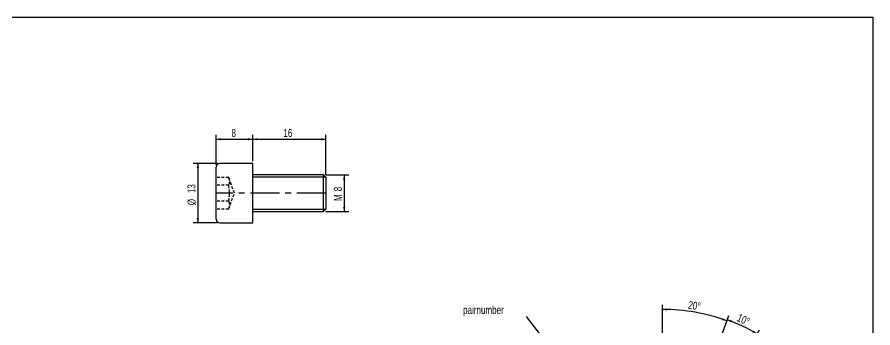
# Model space of a CAD drawing. Header units: millimetres. Extents: x 8 to 3888, y -9869 to 412.
# Drawn here: x 211.7 to 586, y 276 to 412 of the extents above; entities that cross this region are included whole.
import ezdxf

# ---------------------------------------------------------------- set-up
doc = ezdxf.new("R2010")
doc.units = ezdxf.units.MM
doc.linetypes.add('CENTERX2', pattern=[20.32, 12.7, -2.54, 2.54, -2.54])
doc.linetypes.add('HIDDEN', pattern=[1.905, 1.27, -0.635])
for name, color, linetype in [('CENTERLINE', 4, 'CENTERX2'), ('DETAIL', 3, 'Continuous'), ('DIMENSIONS', 2, 'Continuous'), ('HIDDEN', 3, 'HIDDEN'), ('TEXT', 2, 'Continuous')]:
    doc.layers.add(name, color=color, linetype=linetype)
doc.layers.add('OUTLINE', color=7, linetype='Continuous', lineweight=25)
doc.styles.add('SLDTEXTSTYLE0', font='TXT', dxfattribs={"width": 0.75})
doc.dimstyles.new('SLDDIMSTYLE2', dxfattribs={"dimtxt": 3.5, "dimasz": 2, "dimexe": 0, "dimexo": 0.0625, "dimgap": 0.875, "dimtad": 1, "dimdec": 4, "dimzin": 12, "dimdsep": 46, "dimtxsty": 'SLDTEXTSTYLE0', "dimsah": 1, "dimcen": 0.09, "dimazin": 3, "dimtfac": 1, "dimtofl": 0, "dimtmove": 0, "dimatfit": 3, "dimfxl": 0, "dimfrac": 2, "dimtolj": 1, "dimtzin": 12, "dimarcsym": 0})
doc.dimstyles.new('SLDDIMSTYLE24', dxfattribs={"dimtxt": 3.5, "dimasz": 2, "dimexe": 0, "dimexo": 0.0625, "dimgap": 0.875, "dimtad": 1, "dimlfac": 0.5, "dimrnd": 1e-09, "dimzin": 12, "dimdsep": 46, "dimtxsty": 'SLDTEXTSTYLE0', "dimsah": 1, "dimcen": 0.09, "dimadec": 0, "dimazin": 3, "dimtfac": 1, "dimtofl": 0, "dimtmove": 0, "dimatfit": 3, "dimfxl": 0, "dimfrac": 2, "dimtolj": 1, "dimtzin": 12, "dimarcsym": 0})
doc.dimstyles.new('SLDDIMSTYLE4', dxfattribs={"dimtxt": 0.18, "dimasz": 2, "dimexe": 0, "dimexo": 0.0625, "dimgap": 0, "dimtad": 0, "dimtih": 1, "dimtoh": 1, "dimdec": 0, "dimrnd": 1e-09, "dimzin": 0, "dimdsep": 46, "dimtxsty": 'Standard', "dimsah": 1, "dimcen": 0.09, "dimadec": 0, "dimazin": 0, "dimtfac": 2, "dimtdec": 0, "dimtofl": 0, "dimtmove": 0, "dimatfit": 3, "dimfxl": 0, "dimfrac": 2, "dimtolj": 1, "dimtzin": 0, "dimarcsym": 0})

# ---------------------------------------------------------------- blocks, each defined once
blk = doc.blocks.new('_D_38')
at = {"layer": 'DIMENSIONS'}
for p, q in [((494, 271.3), (494, 286.06)), ((515.98, 262.13), (522.84, 280.98))]:
    blk.add_line(p, q, dxfattribs=at)
blk.add_arc((494, 201.76), 82.31, 70, 90, dxfattribs=at)
for points in [[(494, 284.06), (496, 283.54), (496.01, 284.54)], [(522.15, 279.1), (520.43, 280.23), (520.1, 279.29)]]:
    blk.add_solid(points, dxfattribs=at)
at = {"layer": 'DIMENSIONS', "insert": (505.61, 287.87), "char_height": 3.5, "attachment_point": 1, "rotation": 350, "style": 'SLDTEXTSTYLE0'}
blk.add_mtext('20°', dxfattribs=at)
blk = doc.blocks.new('_D_39')
at = {"layer": 'DIMENSIONS'}
for p, q in [((515.98, 262.13), (522.98, 281.38)), ((526.13, 257.4), (536.37, 275.14))]:
    blk.add_line(p, q, dxfattribs=at)
blk.add_arc((494, 201.76), 82.74, 60, 70, dxfattribs=at)
for points in [[(522.3, 279.5), (523.99, 278.33), (524.35, 279.27)], [(535.37, 273.41), (533.87, 274.82), (533.38, 273.95)]]:
    blk.add_solid(points, dxfattribs=at)
at = {"layer": 'DIMENSIONS', "insert": (527.69, 282.32), "char_height": 3.5, "attachment_point": 1, "rotation": 335, "style": 'SLDTEXTSTYLE0'}
blk.add_mtext('10°', dxfattribs=at)
blk = doc.blocks.new('_D_60')
at = {"layer": 'DIMENSIONS'}
for p, q in [((314.76, 348.92), (314.76, 360.54)), ((346.76, 342.92), (346.76, 360.54)), ((314.76, 358.54), (346.76, 358.54))]:
    blk.add_line(p, q, dxfattribs=at)
for points in [[(314.76, 358.54), (316.76, 358.04), (316.76, 359.04)], [(346.76, 358.54), (344.76, 359.04), (344.76, 358.04)]]:
    blk.add_solid(points, dxfattribs=at)
at = {"layer": 'DIMENSIONS', "insert": (328.18, 363.05), "char_height": 3.5, "attachment_point": 1, "style": 'SLDTEXTSTYLE0'}
blk.add_mtext('16', dxfattribs=at)
blk = doc.blocks.new('_D_61')
at = {"layer": 'DIMENSIONS'}
for p, q in [((298.76, 347.32), (298.76, 360.54)), ((314.76, 348.92), (314.76, 360.54)), ((298.76, 358.54), (314.76, 358.54))]:
    blk.add_line(p, q, dxfattribs=at)
for points in [[(298.76, 358.54), (300.76, 358.04), (300.76, 359.04)], [(314.76, 358.54), (312.76, 359.04), (312.76, 358.04)]]:
    blk.add_solid(points, dxfattribs=at)
at = {"layer": 'DIMENSIONS', "insert": (305.47, 363.05), "char_height": 3.5, "attachment_point": 1, "style": 'SLDTEXTSTYLE0'}
blk.add_mtext('8', dxfattribs=at)
blk = doc.blocks.new('_D_62')
at = {"layer": 'DIMENSIONS'}
for p, q in [((299.36, 347.92), (288.76, 347.92)), ((290.76, 347.92), (290.76, 321.92)), ((299.36, 321.92), (288.76, 321.92))]:
    blk.add_line(p, q, dxfattribs=at)
for points in [[(290.76, 347.92), (290.26, 345.92), (291.26, 345.92)], [(290.76, 321.92), (291.26, 323.92), (290.26, 323.92)]]:
    blk.add_solid(points, dxfattribs=at)
at = {"layer": 'DIMENSIONS', "char_height": 3.5, "attachment_point": 1, "rotation": 90, "style": 'SLDTEXTSTYLE0'}
for s, insert in [('13', (286.2, 334.97)), ('%%c', (286.25, 329.69))]:
    blk.add_mtext(s, dxfattribs=dict(at, insert=insert))
blk = doc.blocks.new('_D_63')
at = {"layer": 'DIMENSIONS'}
for p, q in [((346.76, 342.92), (356.76, 342.92)), ((354.76, 342.92), (354.76, 326.92)), ((346.76, 326.92), (356.76, 326.92))]:
    blk.add_line(p, q, dxfattribs=at)
for points in [[(354.76, 342.92), (354.26, 340.92), (355.26, 340.92)], [(354.76, 326.92), (355.26, 328.92), (354.26, 328.92)]]:
    blk.add_solid(points, dxfattribs=at)
at = {"layer": 'DIMENSIONS', "char_height": 3.5, "attachment_point": 1, "rotation": 90, "style": 'SLDTEXTSTYLE0'}
for s, insert in [('8', (350.25, 335.77)), ('M', (350.25, 331.48))]:
    blk.add_mtext(s, dxfattribs=dict(at, insert=insert))

msp = doc.modelspace()

# ---------------------------------------------------------------- linework, layer by layer
at = {"layer": 'CENTERLINE'}
msp.add_line((346.76459, 334.91912), (298.76459, 334.91912), dxfattribs=at)
at = {"layer": 'DETAIL'}
for p, q in [((346.76459, 341.91912), (314.76459, 341.91912)), ((314.76459, 327.91912), (346.76459, 327.91912))]:
    msp.add_line(p, q, dxfattribs=at)
at = {"layer": 'HIDDEN'}
for p, q in [((304.24293, 341.84732), (298.76459, 341.84732)), ((306.76459, 334.91912), (304.24293, 341.84732)), ((304.24293, 338.38322), (298.76459, 338.38322)), ((304.24293, 327.99092), (306.76459, 334.91912)), ((304.24293, 331.45502), (298.76459, 331.45502)), ((304.24293, 327.99092), (298.76459, 327.99092))]:
    msp.add_line(p, q, dxfattribs=at)
for points in [[(304.24293, 341.84732), (304.45307, 341.26997), (304.70847, 340.11527), (304.45307, 338.96057), (304.24293, 338.38322)], [(304.24293, 331.45502), (304.45307, 330.87767), (304.70847, 329.72297), (304.45307, 328.56827), (304.24293, 327.99092)]]:
    msp.add_open_spline(points, degree=3, dxfattribs=at)
msp.add_open_spline([(304.24293, 331.45502), (304.34746, 332.0294), (304.43342, 332.61015), (304.55018, 333.76806), (304.58094, 334.34642), (304.58041, 336.07956), (304.45219, 337.23333), (304.24293, 338.38322)], degree=3, knots=[0, 0, 0, 0, 0.25, 0.25, 0.5, 0.5, 1, 1, 1, 1], dxfattribs=at)
at = {"layer": 'OUTLINE'}
for p, q in [((8, 412), (586, 412)), ((586, 412), (586, 8)), ((298.76459, 323.51912), (298.76459, 346.31912)), ((314.76459, 347.91912), (300.36459, 347.91912)), ((314.76459, 334.91912), (314.76459, 347.91912)), ((345.76459, 342.91912), (314.76459, 342.91912)), ((346.76459, 341.91912), (345.76459, 342.91912)), ((345.76459, 334.91912), (345.76459, 342.91912)), ((346.76459, 341.91912), (346.76459, 334.91912)), ((314.76459, 321.91912), (314.76459, 334.91912)), ((345.76459, 326.91912), (345.76459, 334.91912)), ((346.76459, 334.91912), (346.76459, 327.91912)), ((314.76459, 326.91912), (345.76459, 326.91912)), ((345.76459, 326.91912), (346.76459, 327.91912)), ((300.36459, 321.91912), (314.76459, 321.91912))]:
    msp.add_line(p, q, dxfattribs=at)
for centre, start, end in [((300.36459, 346.31912), 90, 180), ((300.36459, 323.51912), 180, 270)]:
    msp.add_arc(centre, 1.6, start, end, dxfattribs=at)

# ---------------------------------------------------------------- texts
at = {"layer": 'TEXT', "insert": (406.78313, 285.58394), "char_height": 3.5, "attachment_point": 1, "style": 'SLDTEXTSTYLE0'}
msp.add_mtext('pairnumber', dxfattribs=at)

# ---------------------------------------------------------------- dimensions: what is measured, and where the dimension line sits
at = {"layer": 'DIMENSIONS'}
for base, p1, p2, picture, middle in [((314.76459, 358.54008), (298.76459, 346.31912), (314.76459, 347.91912), '_D_61', (306.76459, 358.54008)), ((346.76459, 358.54008), (314.76459, 347.91912), (346.76459, 341.91912), '_D_60', (330.76459, 358.54008))]:
    dim = msp.add_linear_dim(base=base, p1=p1, p2=p2, dimstyle='SLDDIMSTYLE24', dxfattribs=at)
    dim.commit()
    dim.dimension.update_dxf_attribs({"geometry": picture, "text_midpoint": middle, "dimtype": 160})
for base, p1, p2, text, picture, middle in [((290.76459, 321.91912), (300.36459, 347.91912), (300.36459, 321.91912), '%%c<>', '_D_62', (290.76459, 334.91912)), ((354.76459, 326.91912), (345.76459, 342.91912), (345.76459, 326.91912), 'M<>', '_D_63', (354.76459, 334.91912))]:
    dim = msp.add_linear_dim(base=base, p1=p1, p2=p2, angle=90, text=text, dimstyle='SLDDIMSTYLE24', dxfattribs=at)
    dim.commit()
    dim.dimension.update_dxf_attribs({"geometry": picture, "text_midpoint": middle, "dimtype": 160})
for base, line1, line2, picture, middle in [((508.2951, 282.81421), ((494.00245, 270.30162), (494.00245, 133.24111)), ((515.63522, 261.19209), (511.35997, 249.44593)), '_D_38', (508.2951, 282.81421)), ((528.9687, 276.7419), ((515.63522, 261.19209), (511.35997, 249.44593)), ((525.62745, 256.53264), (519.37745, 245.70732)), '_D_39', (528.9687, 276.7419))]:
    dim = msp.add_angular_dim_2l(base=base, line1=line1, line2=line2, dimstyle='SLDDIMSTYLE2', dxfattribs=at)
    dim.commit()
    dim.dimension.update_dxf_attribs({"geometry": picture, "text_midpoint": middle, "dimtype": 162})

# ---------------------------------------------------------------- leaders
at = {"layer": 'TEXT'}
msp.add_leader([(470.74476, 234.03217), (434.49482, 281.01812)], dimstyle='SLDDIMSTYLE4', dxfattribs=at)

doc.saveas('drawing.dxf')
